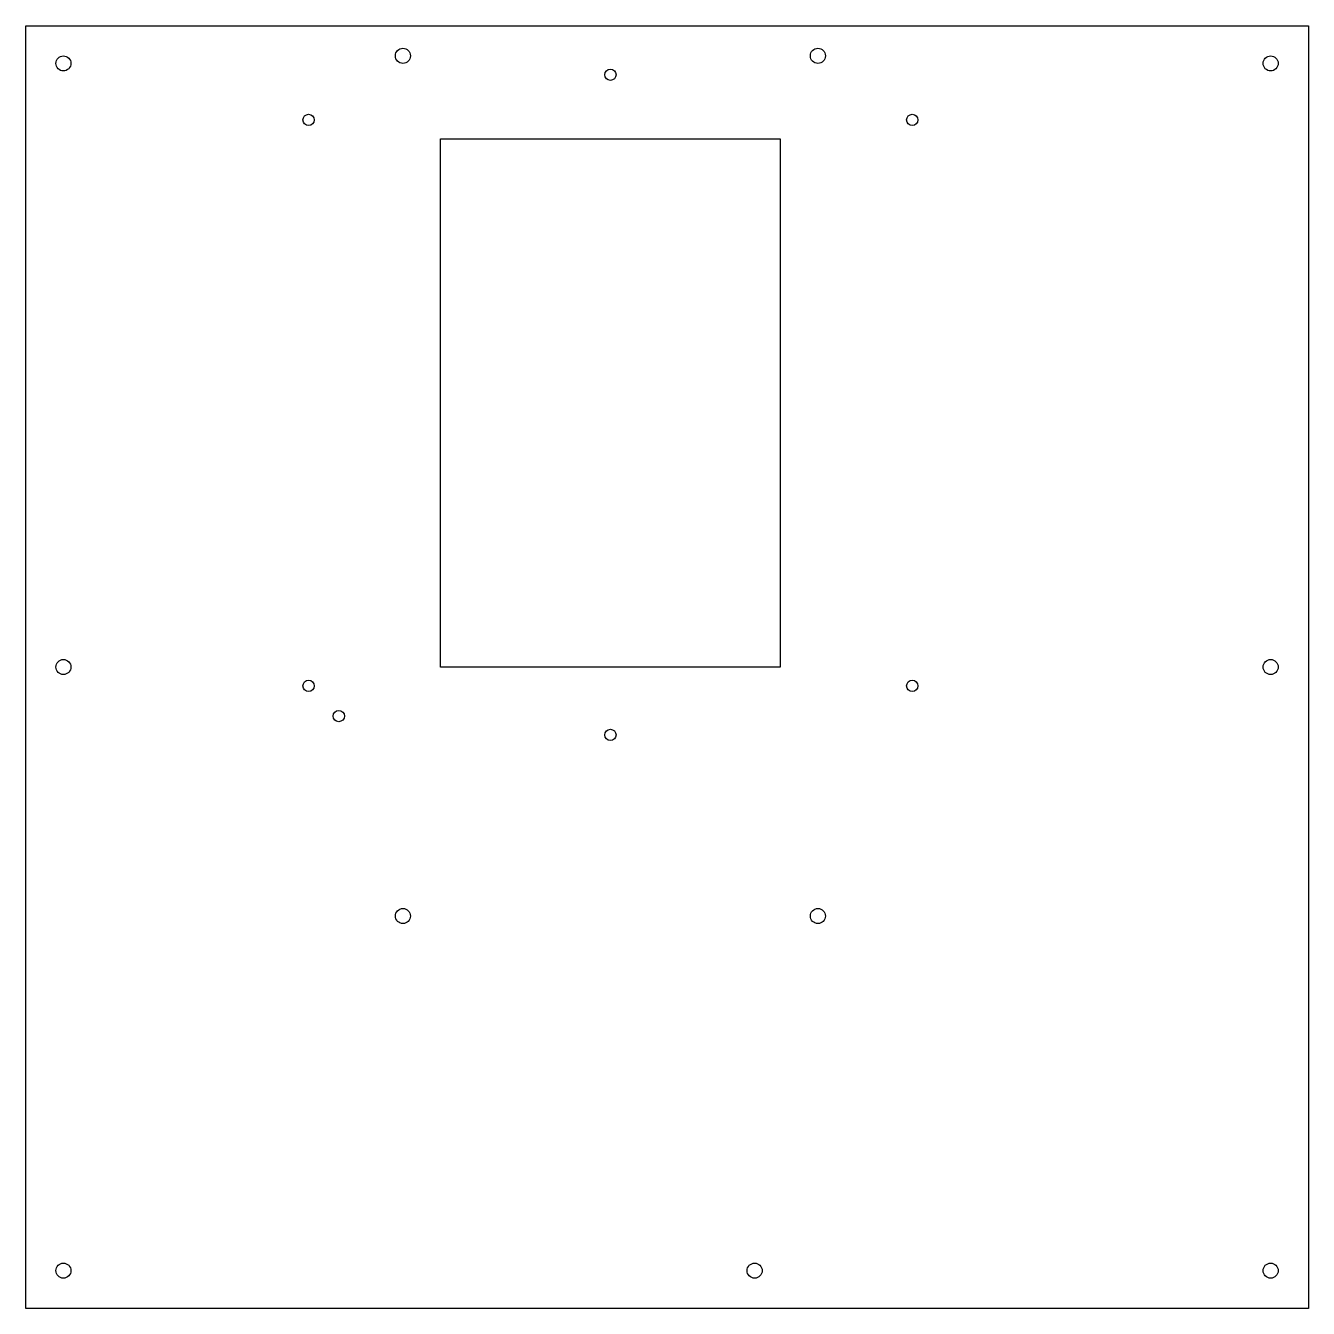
# Model space of a CAD drawing. Extents: x -192 to 148, y 448 to 788.
import ezdxf

# ---------------------------------------------------------------- set-up
doc = ezdxf.new("R2010")
doc.units = 0
doc.header["$MEASUREMENT"] = 0
doc.layers.get('0').update_dxf_attribs({"linetype": 'CONTINUOUS'})

# ---------------------------------------------------------------- blocks, each defined once
blk = doc.blocks.new('SKETCH022')
at = {"color": 211}
for points in [[(-192.49, 788.38), (147.51, 788.38), (147.51, 448.38), (-192.49, 448.38)], [(-82.49, 758.38), (7.51, 758.38), (7.51, 618.38), (-82.49, 618.38)]]:
    blk.add_lwpolyline(points, close=True, dxfattribs=at)
for centre, radius in [((-92.49, 780.38, 115), 2), ((17.51, 780.38, 115), 2), ((-182.49, 778.38, 115), 2), ((137.51, 778.38, 115), 2), ((-37.49, 775.38, 115), 1.5), ((-117.49, 763.38, 115), 1.5), ((42.51, 763.38, 115), 1.5), ((-182.49, 618.38, 115), 2), ((137.51, 618.38, 115), 2), ((-117.49, 613.38, 115), 1.5), ((42.51, 613.38, 115), 1.5), ((-109.49, 605.38, 115), 1.5), ((-37.49, 600.38, 115), 1.5), ((-92.49, 552.38, 115), 2), ((17.51, 552.38, 115), 2), ((-182.49, 458.38, 115), 2), ((0.73, 458.38, 115), 2), ((137.51, 458.38, 115), 2)]:
    blk.add_circle(centre, radius, dxfattribs=at)

msp = doc.modelspace()

# ---------------------------------------------------------------- block references
at = {"color": 211}
msp.add_blockref('SKETCH022', (0, 0), dxfattribs=at)

doc.saveas('drawing.dxf')
